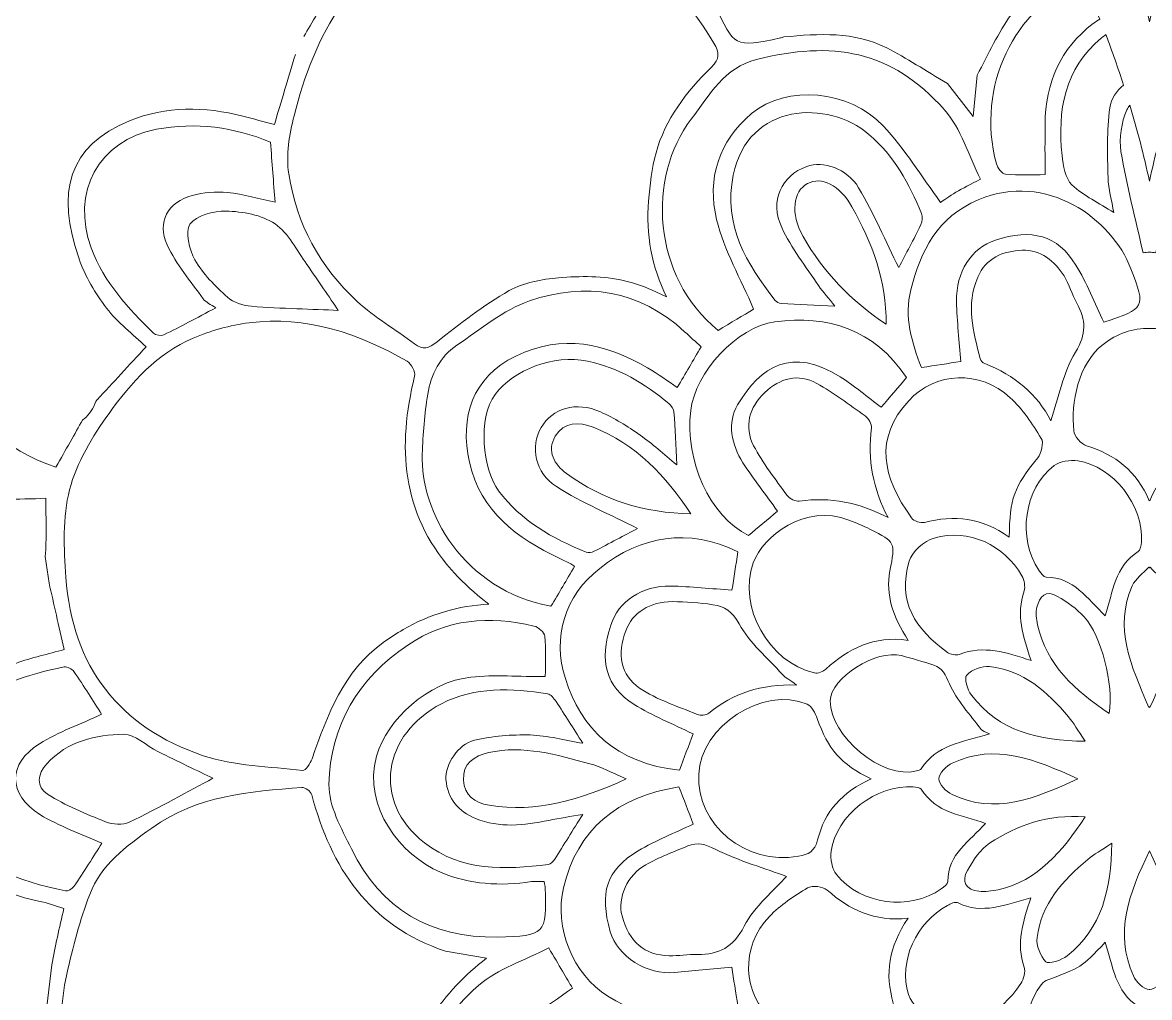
# Model space of a CAD drawing. Extents: x 12 to 8996, y -931 to -69.
# Drawn here: x 2518.2 to 2788, y -508.7 to -275.4 of the extents above; entities that cross this region are included whole.
import ezdxf

# ---------------------------------------------------------------- set-up
doc = ezdxf.new("R2010")
doc.units = 0
doc.header["$MEASUREMENT"] = 0
doc.layers.add('Layer 1', color=7, linetype='Continuous')

msp = doc.modelspace()

# ---------------------------------------------------------------- linework, layer by layer
at = {"layer": 'Layer 1', "lineweight": 0}
for points, knots in [([(3039.41, -71.03), (2929.37, -71.03), (2816.23, -144.48), (2788, -275.17), (2759.78, -144.5), (2646.61, -71.05), (2536.59, -71.03), (2417.39, -71.01), (2301.87, -157.19), (2301.87, -350.19), (2301.87, -666.4), (2788, -928.97), (2788, -928.97), (2788, -928.97), (3274.13, -666.4), (3274.13, -350.19), (3274.13, -157.21), (3158.6, -71.03), (3039.41, -71.03)], [0, 0, 0, 0, 1, 1, 1, 2, 2, 2, 3, 3, 3, 4, 4, 4, 5, 5, 5, 6, 6, 6, 6]), ([(2567.87, -116.9), (2578.47, -118.86), (2586.62, -125.21), (2594.75, -131.78), (2603.98, -139.23), (2607.58, -150.37), (2613.73, -159.27), (2611.31, -161.94), (2609.02, -164.46), (2606.52, -167.23), (2606.48, -167.17), (2606.44, -167.12), (2606.41, -167.06), (2606.29, -167.21), (2606.14, -167.33), (2606.01, -167.47), (2603.57, -163.59), (2599.41, -156.39), (2596.9, -153.63), (2584.22, -139.72), (2569.02, -130.8), (2549.87, -127.91), (2534.46, -125.58), (2519.07, -125.76), (2503.67, -125.39), (2489.65, -125.06), (2475.58, -126.3), (2461.53, -126.73), (2459.18, -126.8), (2458.25, -127.5), (2458.23, -129.94), (2458.2, -133.61), (2457.64, -137.28), (2457.58, -140.96), (2457.31, -157.31), (2456.8, -173.66), (2457.01, -190.01), (2457.25, -207.77), (2458.6, -225.57), (2466.57, -241.82), (2469.54, -247.9), (2474.7, -252.92), (2478.98, -258.33), (2480.98, -260.86), (2482.97, -263.52), (2485.45, -265.53), (2488.02, -267.61), (2494.57, -272.48), (2498.49, -275.25), (2495.79, -277.6), (2493.3, -279.77), (2490.64, -282.09), (2481.73, -276.11), (2470.8, -272.07), (2462.93, -263.05), (2452.8, -251.45), (2447.06, -238.32), (2446.14, -223.01), (2445.7, -215.68), (2444.93, -208.35), (2444.84, -201.01), (2444.78, -196.24), (2445.99, -191.46), (2446.09, -186.67), (2446.5, -167.63), (2446.79, -148.59), (2446.91, -129.56), (2446.94, -124.5), (2446.2, -119.45), (2445.83, -114.66), (2463.61, -114.66), (2481.41, -114.66), (2499.22, -114.66), (2504.93, -114.66), (2510.64, -114.76), (2516.34, -114.63), (2520.3, -114.54), (2524.25, -113.94), (2528.21, -113.89), (2535.57, -113.81), (2542.96, -113.61), (2550.29, -114.12), (2556.18, -114.54), (2562.03, -115.82), (2567.87, -116.9)], [0, 0, 0, 0, 1, 1, 1, 2, 2, 2, 3, 3, 3, 4, 4, 4, 5, 5, 5, 6, 6, 6, 7, 7, 7, 8, 8, 8, 9, 9, 9, 10, 10, 10, 11, 11, 11, 12, 12, 12, 13, 13, 13, 14, 14, 14, 15, 15, 15, 16, 16, 16, 17, 17, 17, 18, 18, 18, 19, 19, 19, 20, 20, 20, 21, 21, 21, 22, 22, 22, 23, 23, 23, 24, 24, 24, 25, 25, 25, 26, 26, 26, 27, 27, 27, 28, 28, 28, 28]), ([(2727.77, -195.95), (2744.6, -215.54), (2759.18, -237.42), (2770.27, -261.12), (2764.34, -264.01), (2758.96, -267.77), (2754.86, -273.48), (2751.74, -277.8), (2749.56, -282.81), (2746.72, -287.94), (2746.72, -287.94), (2745.76, -297.84), (2745.76, -297.84), (2745.76, -297.84), (2739.64, -289.98), (2739.64, -289.98), (2734.36, -286.86), (2729.86, -283.87), (2725.08, -281.44), (2717.27, -277.49), (2708.85, -278), (2700.45, -278.82), (2700.18, -278.85), (2699.92, -279), (2699.64, -279.06), (2688.6, -281.35), (2688.61, -281.35), (2683.91, -270.93), (2678.61, -259.18), (2677.09, -247.11), (2679.92, -234.38), (2682.13, -224.42), (2688.64, -217.66), (2695.72, -211.23), (2698.85, -208.38), (2702.42, -206), (2705.85, -203.49), (2712.53, -198.6), (2719.95, -196.14), (2727.77, -195.95)], [0, 0, 0, 0, 1, 1, 1, 2, 2, 2, 3, 3, 3, 4, 4, 4, 5, 5, 5, 6, 6, 6, 7, 7, 7, 8, 8, 8, 9, 9, 9, 10, 10, 10, 11, 11, 11, 12, 12, 12, 13, 13, 13, 13]), ([(2637.37, -250.39), (2644.38, -249.19), (2650.76, -251.79), (2657.02, -254.71), (2668.82, -260.22), (2677.14, -269.24), (2683.67, -280.26), (2685.1, -282.67), (2685.13, -284.04), (2683.1, -286.03), (2677.15, -291.85), (2671.99, -298.61), (2669.86, -306.55), (2668.86, -310.28), (2668.38, -314.14), (2668.05, -318.08), (2667.37, -325.96), (2668.87, -333.88), (2672.37, -340.99), (2672.37, -340.99), (2672.37, -340.99), (2672.37, -340.99), (2672.37, -340.99), (2669.83, -339.78), (2669.83, -339.78), (2665.01, -337.51), (2659.77, -336.25), (2654.45, -336.18), (2651.74, -336.14), (2649.12, -336.17), (2646.52, -336.43), (2642.5, -336.83), (2638.13, -337.55), (2634.71, -339.51), (2628.6, -343.01), (2622.92, -347.34), (2617.41, -351.76), (2615.33, -353.43), (2614.1, -353.79), (2612.01, -352.21), (2607.48, -348.78), (2602.47, -345.93), (2598.31, -342.12), (2589.36, -333.91), (2583.75, -323.54), (2581.91, -311.56), (2581.22, -307.08), (2582.04, -302.13), (2583.18, -297.66), (2585.61, -288.15), (2589.03, -278.91), (2594.77, -270.82), (2600.88, -262.21), (2610.13, -258.01), (2619.68, -254.69), (2625.39, -252.71), (2631.4, -251.41), (2637.37, -250.39)], [0, 0, 0, 0, 1, 1, 1, 2, 2, 2, 3, 3, 3, 4, 4, 4, 5, 5, 5, 6, 6, 6, 7, 7, 7, 8, 8, 8, 9, 9, 9, 10, 10, 10, 11, 11, 11, 12, 12, 12, 13, 13, 13, 14, 14, 14, 15, 15, 15, 16, 16, 16, 17, 17, 17, 18, 18, 18, 19, 19, 19, 19]), ([(2583.49, -282.99), (2581.67, -289.08), (2580.14, -294.21), (2578.48, -299.78), (2576.01, -299.12), (2573.48, -298.42), (2570.93, -297.77), (2561.76, -295.41), (2552.57, -295.29), (2543.77, -298.89), (2529.08, -304.9), (2526.16, -315.94), (2531.71, -331.91), (2533.18, -336.12), (2535.58, -340.18), (2538.31, -343.73), (2540.96, -347.18), (2544.58, -349.9), (2547.77, -352.94), (2543.6, -357.44), (2539.85, -361.48), (2536, -365.64), (2535.98, -365.63), (2535.96, -365.61), (2535.94, -365.6), (2535.87, -365.74), (2535.83, -365.9), (2535.75, -366.05), (2535.14, -367.64), (2534.15, -369.1), (2532.94, -370.18), (2532.8, -370.3), (2532.65, -370.4), (2532.51, -370.51), (2530.77, -373.6), (2528.47, -377.67), (2526.18, -381.73), (2502.24, -374.13), (2486.17, -344.35), (2487.31, -323.68), (2487.71, -316.47), (2488.37, -309.27), (2489.04, -302.07), (2490.14, -290.33), (2496.11, -281.49), (2505.15, -274.19), (2516.22, -265.25), (2527.89, -257.61), (2542.21, -255.27), (2560.42, -252.31), (2577.54, -254.55), (2592.42, -267.1), (2589.92, -271.3), (2587.4, -275.54), (2585.54, -278.67)], [0, 0, 0, 0, 1, 1, 1, 2, 2, 2, 3, 3, 3, 4, 4, 4, 5, 5, 5, 6, 6, 6, 7, 7, 7, 8, 8, 8, 9, 9, 9, 10, 10, 10, 11, 11, 11, 12, 12, 12, 13, 13, 13, 14, 14, 14, 15, 15, 15, 16, 16, 16, 17, 17, 17, 18, 18, 18, 18]), ([(2774.53, -275.6), (2766.66, -281.57), (2763.05, -289.85), (2763, -299.7), (2762.98, -303.52), (2762.99, -307.34), (2762.99, -311.76), (2759.97, -311.76), (2756.73, -311.93), (2753.53, -311.65), (2752.72, -311.58), (2751.62, -310.18), (2751.36, -309.21), (2746.29, -290.36), (2756.01, -271.91), (2771.27, -265.3), (2771.52, -265.19), (2771.77, -265.08), (2772.02, -264.96), (2773.44, -268.13), (2774.79, -271.32), (2776.08, -274.54), (2775.56, -274.89), (2775.04, -275.22), (2774.53, -275.6)], [0, 0, 0, 0, 1, 1, 1, 2, 2, 2, 3, 3, 3, 4, 4, 4, 5, 5, 5, 6, 6, 6, 7, 7, 7, 8, 8, 8, 8]), ([(2741.66, -315.98), (2740.09, -316.91), (2738.6, -317.98), (2737.99, -318.39), (2733.41, -312.18), (2729.42, -305.59), (2724.26, -300.09), (2716.11, -291.42), (2701.13, -290.18), (2692.74, -297.15), (2684.83, -303.72), (2682, -312.83), (2684.36, -322.5), (2686.17, -329.9), (2690.17, -336.76), (2693.23, -343.96), (2690.8, -345.41), (2687.76, -347.21), (2684.71, -349.03), (2668.84, -336.13), (2667.7, -312.35), (2678.29, -298.45), (2682.71, -292.64), (2686.22, -286.13), (2693.92, -284.2), (2712.02, -279.68), (2726.06, -281.84), (2738.91, -296.24), (2742.89, -300.69), (2744.67, -307.12), (2747.54, -312.82), (2745.09, -314.12), (2743.34, -314.98), (2741.66, -315.98)], [0, 0, 0, 0, 1, 1, 1, 2, 2, 2, 3, 3, 3, 4, 4, 4, 5, 5, 5, 6, 6, 6, 7, 7, 7, 8, 8, 8, 9, 9, 9, 10, 10, 10, 11, 11, 11, 11]), ([(2778.51, -295.78), (2777.72, -301.26), (2777.96, -306.91), (2778.08, -312.48), (2778.15, -315.24), (2778.96, -317.98), (2779.45, -320.81), (2775.95, -318.58), (2772.23, -316.86), (2769.44, -314.18), (2767.85, -312.65), (2767.32, -309.59), (2767.07, -307.14), (2765.98, -296.41), (2767.54, -286.52), (2776.53, -279.04), (2776.86, -278.76), (2777.21, -278.51), (2777.55, -278.26), (2779.07, -282.24), (2780.49, -286.26), (2781.8, -290.33), (2780.11, -291.69), (2778.83, -293.58), (2778.51, -295.78)], [0, 0, 0, 0, 1, 1, 1, 2, 2, 2, 3, 3, 3, 4, 4, 4, 5, 5, 5, 6, 6, 6, 7, 7, 7, 8, 8, 8, 8]), ([(2718.37, -314.92), (2715.6, -310.25), (2709.8, -308.37), (2705.94, -309.79), (2699.88, -312.01), (2697, -318.08), (2699.94, -324.42), (2702.23, -329.36), (2705.73, -333.75), (2708.78, -338.32), (2709.85, -339.92), (2711.18, -341.33), (2712.7, -343.22), (2707.97, -342.99), (2703.91, -342.81), (2699.85, -342.56), (2699.35, -342.53), (2698.7, -342.25), (2698.4, -341.87), (2691.49, -333.08), (2685.91, -323.93), (2688.35, -311.9), (2691.92, -294.33), (2711.1, -293.83), (2720.82, -302.12), (2726.88, -307.28), (2730.47, -313.91), (2733.39, -321.04), (2733.7, -321.8), (2733.64, -322.97), (2733.28, -323.71), (2731.55, -327.26), (2729.66, -330.72), (2727.95, -333.99), (2724.86, -327.75), (2722.02, -321.09), (2718.37, -314.92)], [0, 0, 0, 0, 1, 1, 1, 2, 2, 2, 3, 3, 3, 4, 4, 4, 5, 5, 5, 6, 6, 6, 7, 7, 7, 8, 8, 8, 9, 9, 9, 10, 10, 10, 11, 11, 11, 12, 12, 12, 12]), ([(2783.3, -295.14), (2785.1, -301.11), (2786.67, -307.16), (2788, -313.31), (2789.33, -307.16), (2790.9, -301.1), (2792.7, -295.13), (2793.01, -295.5), (2793.27, -295.88), (2793.43, -296.26), (2794.7, -299.28), (2795.35, -303.02), (2794.82, -306.22), (2793.48, -314.37), (2791.34, -322.4), (2789.53, -330.48), (2789.02, -330.41), (2788.51, -330.34), (2788, -330.28), (2787.49, -330.34), (2786.98, -330.41), (2786.47, -330.48), (2784.66, -322.4), (2782.52, -314.37), (2781.18, -306.22), (2780.65, -303.02), (2781.3, -299.28), (2782.57, -296.26), (2782.73, -295.88), (2782.99, -295.5), (2783.3, -295.14)], [0, 0, 0, 0, 1, 1, 1, 2, 2, 2, 3, 3, 3, 4, 4, 4, 5, 5, 5, 6, 6, 6, 7, 7, 7, 8, 8, 8, 9, 9, 9, 10, 10, 10, 10]), ([(2567.21, -316.05), (2564.46, -315.77), (2561.49, -316.04), (2558.81, -316.75), (2552.98, -318.31), (2550.28, -323.06), (2552.8, -328.59), (2554.92, -333.23), (2558.42, -337.26), (2561.43, -341.46), (2562.05, -342.33), (2563.24, -342.8), (2564.42, -343.63), (2559.77, -346.08), (2555.94, -348.18), (2552.02, -350.09), (2551.38, -350.4), (2550.03, -350.2), (2549.53, -349.71), (2543.46, -343.73), (2537.69, -337.61), (2534.62, -329.3), (2529.72, -316.05), (2536.28, -303.55), (2550.26, -300.91), (2559.66, -299.14), (2568.88, -300.4), (2577.53, -303.96), (2577.91, -308.89), (2578.28, -313.63), (2578.64, -318.34), (2574.87, -317.55), (2571.08, -316.45), (2567.21, -316.05)], [0, 0, 0, 0, 1, 1, 1, 2, 2, 2, 3, 3, 3, 4, 4, 4, 5, 5, 5, 6, 6, 6, 7, 7, 7, 8, 8, 8, 9, 9, 9, 10, 10, 10, 11, 11, 11, 11]), ([(2724.93, -347.56), (2716.49, -341.95), (2709.9, -335.02), (2705.06, -326.53), (2701.97, -321.12), (2702.65, -315.72), (2706.14, -313.88), (2709.41, -312.16), (2713.76, -314.12), (2716.77, -319.49), (2721.59, -328.05), (2725.09, -337.11), (2724.93, -347.56)], [0, 0, 0, 0, 1, 1, 1, 2, 2, 2, 3, 3, 3, 4, 4, 4, 4]), ([(2783.56, -334.27), (2787.17, -343.68), (2787.03, -343.73), (2777.08, -347.1), (2774.87, -342.49), (2773.04, -337.68), (2770.38, -333.39), (2765.93, -326.23), (2759.87, -324.59), (2751.12, -327.45), (2745.37, -329.32), (2741.64, -334.99), (2741.81, -342.16), (2741.92, -346.94), (2742.45, -351.71), (2742.8, -356.48), (2739.79, -356.94), (2736.87, -357.39), (2733.38, -357.92), (2731.12, -352.01), (2729.23, -345.77), (2730.85, -339.3), (2733.19, -330), (2737.26, -321.89), (2747.02, -317.78), (2763.4, -310.86), (2778.98, -322.34), (2783.56, -334.27)], [0, 0, 0, 0, 1, 1, 1, 2, 2, 2, 3, 3, 3, 4, 4, 4, 5, 5, 5, 6, 6, 6, 7, 7, 7, 8, 8, 8, 9, 9, 9, 9]), ([(2586.26, -333.29), (2589.02, -337.17), (2591.66, -341.13), (2593.78, -344.23), (2587.64, -343.97), (2580.3, -343.8), (2572.99, -343.27), (2571, -343.13), (2568.66, -342.38), (2567.23, -341.08), (2564.31, -338.44), (2561.37, -335.53), (2559.46, -332.16), (2558.09, -329.72), (2557, -325.34), (2558.25, -323.64), (2559.8, -321.54), (2563.92, -320.39), (2566.88, -320.48), (2570.88, -320.59), (2575.43, -321.38), (2578.62, -323.54), (2581.88, -325.74), (2583.85, -329.9), (2586.26, -333.29)], [0, 0, 0, 0, 1, 1, 1, 2, 2, 2, 3, 3, 3, 4, 4, 4, 5, 5, 5, 6, 6, 6, 7, 7, 7, 8, 8, 8, 8]), ([(2770.29, -354.24), (2767.34, -359.09), (2766.29, -365.09), (2764.37, -370.69), (2761.19, -364.28), (2755.63, -359.76), (2748.58, -356.98), (2748.11, -356.8), (2747.57, -356.26), (2747.45, -355.79), (2745.86, -349.34), (2744.02, -342.88), (2746.87, -336.31), (2748.88, -331.67), (2752.96, -330.01), (2757.53, -329.86), (2761.98, -329.72), (2765.27, -332.37), (2767.55, -336.01), (2768.82, -338.03), (2769.47, -340.43), (2770.62, -342.55), (2772.8, -346.56), (2772.95, -349.87), (2770.29, -354.24)], [0, 0, 0, 0, 1, 1, 1, 2, 2, 2, 3, 3, 3, 4, 4, 4, 5, 5, 5, 6, 6, 6, 7, 7, 7, 8, 8, 8, 8]), ([(2674.95, -362.69), (2672.68, -361.19), (2670.34, -359.46), (2667.83, -358), (2657.77, -352.11), (2647.43, -349.78), (2636.27, -355.19), (2625.87, -360.24), (2622.77, -369.8), (2625.19, -380.56), (2627.87, -392.41), (2636.54, -398.77), (2646.78, -403.6), (2647.68, -404.02), (2648.58, -404.43), (2649.47, -404.88), (2649.82, -405.05), (2650.12, -405.32), (2650.36, -405.49), (2648.45, -408.72), (2646.58, -411.88), (2644.7, -415.06), (2623.64, -411.12), (2613.37, -392.37), (2613.87, -378.62), (2614.04, -373.84), (2614.4, -369.03), (2615.19, -364.32), (2615.97, -359.61), (2618.1, -355.31), (2622.19, -352.56), (2627.83, -348.78), (2633.27, -344.13), (2639.53, -341.98), (2652.97, -337.36), (2665.81, -339.35), (2676.7, -349.35), (2678.04, -350.57), (2679.38, -351.79), (2680.65, -352.95), (2678.73, -356.23), (2676.95, -359.28), (2674.95, -362.69)], [0, 0, 0, 0, 1, 1, 1, 2, 2, 2, 3, 3, 3, 4, 4, 4, 5, 5, 5, 6, 6, 6, 7, 7, 7, 8, 8, 8, 9, 9, 9, 10, 10, 10, 11, 11, 11, 12, 12, 12, 13, 13, 13, 14, 14, 14, 14]), ([(2729.85, -360.27), (2727.87, -362.6), (2725.87, -364.96), (2723.78, -367.43), (2720.48, -364.97), (2717.36, -362.3), (2713.93, -360.13), (2702.5, -352.88), (2694.92, -357.53), (2689.38, -366.85), (2686.87, -371.07), (2687.87, -376.37), (2690.66, -380.69), (2693.2, -384.61), (2696.08, -388.31), (2698.94, -392.29), (2696.54, -394.32), (2694.26, -396.23), (2692, -398.13), (2682.69, -393.42), (2676.77, -380.39), (2678.15, -368.22), (2679.19, -359.07), (2689.28, -348.17), (2698.3, -346.99), (2711.06, -345.32), (2721.93, -348.68), (2729.85, -360.27)], [0, 0, 0, 0, 1, 1, 1, 2, 2, 2, 3, 3, 3, 4, 4, 4, 5, 5, 5, 6, 6, 6, 7, 7, 7, 8, 8, 8, 9, 9, 9, 9]), ([(2561.42, -450.8), (2541.31, -444), (2530.06, -429.46), (2528.54, -408.12), (2528.05, -401.15), (2527.72, -393.79), (2529.44, -387.15), (2531.13, -380.66), (2534.88, -374.4), (2538.89, -368.89), (2544.22, -361.55), (2550.35, -354.54), (2559.03, -350.89), (2563.27, -349.11), (2567.86, -347.78), (2572.41, -347.21), (2586.11, -345.51), (2598.57, -349.69), (2610.27, -356.43), (2611.26, -357), (2612.31, -358.98), (2612.06, -359.99), (2607.9, -376.82), (2608.84, -392.6), (2620.87, -406.33), (2620.87, -406.33), (2620.87, -406.33), (2620.87, -406.33), (2622.64, -408.39), (2625.84, -411.43), (2627.99, -413.1), (2627.99, -413.1), (2629.85, -414.54), (2629.85, -414.54), (2629.85, -414.54), (2629.85, -414.54), (2629.85, -414.54), (2622.63, -414.91), (2615.59, -416.97), (2609.34, -420.61), (2607.67, -421.58), (2606.05, -422.59), (2604.52, -423.71), (2595.09, -430.58), (2591.14, -441.02), (2587.49, -451.56), (2587.11, -452.66), (2585.91, -454.4), (2585.26, -454.33), (2577.27, -453.39), (2568.92, -453.33), (2561.42, -450.8)], [0, 0, 0, 0, 1, 1, 1, 2, 2, 2, 3, 3, 3, 4, 4, 4, 5, 5, 5, 6, 6, 6, 7, 7, 7, 8, 8, 8, 9, 9, 9, 10, 10, 10, 11, 11, 11, 12, 12, 12, 13, 13, 13, 14, 14, 14, 15, 15, 15, 16, 16, 16, 17, 17, 17, 17]), ([(2806.12, -373.05), (2805.99, -374.38), (2804.35, -376.24), (2803.04, -376.65), (2796.2, -378.79), (2791.04, -382.7), (2788.06, -389.79), (2788.04, -389.75), (2788.02, -389.71), (2788, -389.67), (2787.98, -389.71), (2787.96, -389.75), (2787.94, -389.79), (2784.96, -382.7), (2779.8, -378.79), (2772.96, -376.65), (2771.65, -376.24), (2770.01, -374.38), (2769.88, -373.05), (2769.21, -366.36), (2770.82, -357.15), (2776.9, -352.37), (2780.2, -349.76), (2784.12, -348.53), (2788, -348.55), (2791.88, -348.53), (2795.8, -349.76), (2799.1, -352.37), (2805.18, -357.15), (2806.79, -366.36), (2806.12, -373.05)], [0, 0, 0, 0, 1, 1, 1, 2, 2, 2, 3, 3, 3, 4, 4, 4, 5, 5, 5, 6, 6, 6, 7, 7, 7, 8, 8, 8, 9, 9, 9, 10, 10, 10, 10]), ([(2666.04, -374.08), (2663.03, -371.99), (2659.87, -369.99), (2656.53, -368.52), (2650.72, -365.94), (2645.04, -367.63), (2642.35, -372.27), (2639.71, -376.82), (2640.84, -383.18), (2646.01, -386.42), (2652.19, -390.3), (2659.01, -393.16), (2665.43, -396.4), (2662.27, -398.08), (2658.68, -400.03), (2655.05, -401.89), (2654.5, -402.17), (2653.66, -402.32), (2653.12, -402.1), (2645.01, -398.81), (2637.54, -394.65), (2632.14, -387.39), (2628.37, -382.31), (2627.06, -370.02), (2631.35, -364.35), (2635.8, -358.49), (2645.2, -354.7), (2653.48, -356.41), (2660.91, -357.95), (2667.18, -361.75), (2672.92, -366.52), (2673.5, -367), (2674.07, -367.84), (2674.13, -368.55), (2674.43, -372.49), (2674.57, -376.44), (2674.81, -381.2), (2671.62, -378.58), (2668.98, -376.12), (2666.04, -374.08)], [0, 0, 0, 0, 1, 1, 1, 2, 2, 2, 3, 3, 3, 4, 4, 4, 5, 5, 5, 6, 6, 6, 7, 7, 7, 8, 8, 8, 9, 9, 9, 10, 10, 10, 11, 11, 11, 12, 12, 12, 13, 13, 13, 13]), ([(2754.68, -365.13), (2757.64, -367.88), (2759.98, -371.4), (2762.09, -374.88), (2762.72, -375.91), (2762.15, -378.41), (2761.25, -379.52), (2755.46, -386.7), (2754.61, -389.1), (2754.41, -398.52), (2747.84, -393.83), (2741.21, -393.11), (2734.12, -394.99), (2733.22, -395.22), (2731.57, -394.65), (2731.04, -393.91), (2724.06, -384.08), (2722, -374.93), (2730.36, -365.86), (2736.73, -358.94), (2747.41, -358.41), (2754.68, -365.13)], [0, 0, 0, 0, 1, 1, 1, 2, 2, 2, 3, 3, 3, 4, 4, 4, 5, 5, 5, 6, 6, 6, 7, 7, 7, 7]), ([(2725.4, -393.84), (2718.55, -390.28), (2711.64, -388.77), (2704.16, -389.9), (2703.26, -390.03), (2701.83, -389.31), (2701.26, -388.53), (2698.44, -384.66), (2695.44, -380.84), (2693.23, -376.62), (2690.86, -372.09), (2692.16, -367.4), (2695.89, -363.91), (2699.54, -360.49), (2703.82, -359.22), (2708.33, -361.71), (2712.38, -363.95), (2716.13, -366.77), (2719.89, -369.49), (2720.71, -370.08), (2721.59, -371.46), (2721.46, -372.34), (2720.37, -379.91), (2721.84, -386.94), (2725.4, -393.84)], [0, 0, 0, 0, 1, 1, 1, 2, 2, 2, 3, 3, 3, 4, 4, 4, 5, 5, 5, 6, 6, 6, 7, 7, 7, 8, 8, 8, 8]), ([(2678.17, -392.91), (2667.14, -392.74), (2657.15, -389.7), (2648.39, -383.26), (2645.51, -381.15), (2643.61, -377.99), (2645.73, -374.38), (2647.83, -370.79), (2651.46, -370.93), (2654.78, -372.22), (2665.03, -376.21), (2672.19, -383.83), (2678.17, -392.91)], [0, 0, 0, 0, 1, 1, 1, 2, 2, 2, 3, 3, 3, 4, 4, 4, 4]), ([(2785.31, -401.97), (2779.7, -405.48), (2779.27, -411.6), (2777.42, -417.34), (2773.09, -413.19), (2769.88, -408.09), (2763.28, -408.1), (2762.69, -408.11), (2761.98, -407.1), (2761.52, -406.43), (2756.31, -398.75), (2757.93, -386.88), (2765.19, -381.38), (2766.58, -380.33), (2769.01, -379.97), (2770.82, -380.25), (2779.46, -381.62), (2786.54, -390.78), (2786.08, -399.68), (2786.03, -400.47), (2785.85, -401.64), (2785.31, -401.97)], [0, 0, 0, 0, 1, 1, 1, 2, 2, 2, 3, 3, 3, 4, 4, 4, 5, 5, 5, 6, 6, 6, 7, 7, 7, 7]), ([(2523.8, -515.83), (2523.8, -518.1), (2523.8, -520.37), (2523.8, -522.77), (2504.29, -525.47), (2488.24, -519.16), (2474.08, -507.17), (2460.23, -495.44), (2453.2, -479.74), (2449.18, -462.61), (2448.1, -458.02), (2448.63, -452.72), (2449.7, -448.03), (2452.99, -433.72), (2459.23, -420.63), (2469.34, -409.89), (2478.88, -399.75), (2490.72, -392.93), (2504.5, -390.36), (2510.61, -389.22), (2517, -389.56), (2523.76, -389.2), (2523.76, -394.42), (2523.94, -398.81), (2523.61, -403.15), (2523.61, -403.15), (2524.53, -409.49), (2524.53, -409.49), (2525.67, -414.52), (2526.84, -419.73), (2528.13, -425.41), (2524.36, -426.47), (2520.37, -427.3), (2516.6, -428.72), (2505.32, -432.95), (2496.57, -439.95), (2492.71, -451.87), (2490.08, -459.99), (2494.2, -466.41), (2498.93, -472.06), (2504.89, -479.17), (2512.7, -483.81), (2522.03, -485.58), (2524.08, -485.96), (2526.06, -486.74), (2528.07, -487.33), (2527.04, -492.05), (2525.92, -496.41), (2525.19, -500.85), (2525.19, -500.85), (2523.77, -512.81), (2523.77, -512.81), (2523.8, -513.66), (2523.8, -514.65), (2523.8, -515.83)], [0, 0, 0, 0, 1, 1, 1, 2, 2, 2, 3, 3, 3, 4, 4, 4, 5, 5, 5, 6, 6, 6, 7, 7, 7, 8, 8, 8, 9, 9, 9, 10, 10, 10, 11, 11, 11, 12, 12, 12, 13, 13, 13, 14, 14, 14, 15, 15, 15, 16, 16, 16, 17, 17, 17, 18, 18, 18, 18]), ([(2716.03, -394.41), (2717.74, -395.06), (2719.44, -395.8), (2721.08, -396.61), (2727.24, -399.68), (2727.15, -399.68), (2725.86, -406.59), (2724.78, -412.32), (2726.57, -417.49), (2730.21, -423.2), (2721.86, -422.02), (2715.91, -425.21), (2710.55, -430.06), (2709.88, -430.67), (2708.61, -431.19), (2707.79, -431), (2696.76, -428.42), (2689.38, -415.15), (2693.15, -404.65), (2695.44, -398.29), (2705.53, -390.39), (2716.03, -394.41)], [0, 0, 0, 0, 1, 1, 1, 2, 2, 2, 3, 3, 3, 4, 4, 4, 5, 5, 5, 6, 6, 6, 7, 7, 7, 7]), ([(2656.38, -405.97), (2666.31, -398.19), (2677.47, -396.21), (2689.47, -401.99), (2688.95, -405.28), (2688.49, -408.2), (2688.03, -411.19), (2683.12, -410.85), (2678.21, -410.32), (2673.29, -410.21), (2666.52, -410.06), (2660.82, -413.93), (2659.02, -419.54), (2656.24, -428.22), (2657.78, -434.27), (2664.59, -438.53), (2668.99, -441.27), (2673.89, -443.21), (2678.72, -445.59), (2677.67, -448.39), (2676.54, -451.38), (2675.45, -454.29), (2660.07, -452.6), (2651.91, -444.3), (2648.14, -432.33), (2645.02, -422.45), (2647.88, -412.62), (2656.38, -405.97)], [0, 0, 0, 0, 1, 1, 1, 2, 2, 2, 3, 3, 3, 4, 4, 4, 5, 5, 5, 6, 6, 6, 7, 7, 7, 8, 8, 8, 9, 9, 9, 9]), ([(2759.69, -428.06), (2753.78, -426.01), (2748.28, -424.33), (2742.44, -426.57), (2741.66, -426.87), (2740.33, -426.58), (2739.62, -426.07), (2731.86, -420.43), (2727.62, -414.04), (2730.46, -404.29), (2731.12, -401.99), (2734.05, -399.39), (2736.43, -398.72), (2744.77, -396.41), (2753.21, -400.31), (2757.47, -407.8), (2758.04, -408.79), (2758.32, -410.35), (2757.97, -411.39), (2756.07, -417.04), (2757.66, -422.26), (2759.69, -428.06)], [0, 0, 0, 0, 1, 1, 1, 2, 2, 2, 3, 3, 3, 4, 4, 4, 5, 5, 5, 6, 6, 6, 7, 7, 7, 7]), ([(2792.13, -410.15), (2796.54, -420.17), (2792.49, -429.16), (2788.12, -439.29), (2788.08, -439.21), (2788.04, -439.13), (2788, -439.04), (2787.96, -439.13), (2787.92, -439.21), (2787.88, -439.29), (2783.51, -429.16), (2779.46, -420.17), (2783.87, -410.15), (2784.63, -408.43), (2786.5, -407.19), (2787.85, -405.72), (2787.9, -405.77), (2787.95, -405.81), (2788, -405.86), (2788.05, -405.81), (2788.1, -405.77), (2788.15, -405.72), (2789.5, -407.19), (2791.37, -408.43), (2792.13, -410.15)], [0, 0, 0, 0, 1, 1, 1, 2, 2, 2, 3, 3, 3, 4, 4, 4, 5, 5, 5, 6, 6, 6, 7, 7, 7, 8, 8, 8, 8]), ([(2778.37, -440.69), (2770.09, -435.17), (2763.34, -429.18), (2761.22, -419.45), (2760.92, -418.09), (2760.68, -416.54), (2761.03, -415.24), (2761.68, -412.8), (2763.2, -410.96), (2765.99, -412.68), (2768.27, -414.08), (2770.61, -415.61), (2772.37, -417.58), (2776.54, -422.24), (2779.45, -433.67), (2778.37, -440.69)], [0, 0, 0, 0, 1, 1, 1, 2, 2, 2, 3, 3, 3, 4, 4, 4, 5, 5, 5, 5]), ([(2700.11, -431.36), (2700.81, -432.13), (2701.8, -432.64), (2703.5, -433.89), (2694.99, -433.62), (2688.33, -435.88), (2682.5, -440.61), (2681.87, -441.12), (2680.48, -441.26), (2679.71, -440.93), (2675.02, -438.98), (2670.04, -437.4), (2665.88, -434.62), (2661.3, -431.55), (2660.58, -426.42), (2662.59, -420.91), (2664.16, -416.64), (2668.4, -413.88), (2673.74, -413.94), (2676.99, -413.98), (2680.27, -414.19), (2683.48, -414.67), (2686.26, -415.08), (2688.11, -416.26), (2689.77, -419.26), (2692.29, -423.81), (2696.53, -427.41), (2700.11, -431.36)], [0, 0, 0, 0, 1, 1, 1, 2, 2, 2, 3, 3, 3, 4, 4, 4, 5, 5, 5, 6, 6, 6, 7, 7, 7, 8, 8, 8, 9, 9, 9, 9]), ([(2610.42, -424.33), (2619.76, -418), (2629.98, -417.25), (2640.63, -419.78), (2641.67, -420.03), (2643.12, -421.3), (2643.22, -422.22), (2643.55, -425.28), (2643.34, -428.4), (2643.34, -431.89), (2637.09, -431.89), (2631.25, -431.38), (2625.54, -432), (2615.35, -433.09), (2605.41, -442.04), (2602.94, -450.93), (2599.56, -463.08), (2608.74, -474.66), (2618.27, -478.7), (2625.22, -481.64), (2632.58, -482.06), (2640.03, -480.94), (2640.96, -480.8), (2641.93, -480.92), (2643.07, -480.92), (2643.22, -481.75), (2643.31, -482.03), (2643.32, -482.31), (2643.74, -493.44), (2643.25, -494.05), (2631.9, -494.2), (2615.89, -494.43), (2603.95, -487.58), (2596.9, -473.09), (2594.52, -468.2), (2591.44, -462.82), (2591.53, -457.71), (2591.79, -443.55), (2598.61, -432.34), (2610.42, -424.33)], [0, 0, 0, 0, 1, 1, 1, 2, 2, 2, 3, 3, 3, 4, 4, 4, 5, 5, 5, 6, 6, 6, 7, 7, 7, 8, 8, 8, 9, 9, 9, 10, 10, 10, 11, 11, 11, 12, 12, 12, 13, 13, 13, 13]), ([(2747.69, -444.54), (2747.99, -444.95), (2748.68, -445.08), (2749.69, -445.61), (2743.08, -447.59), (2736.9, -448.24), (2733.37, -453.94), (2733.18, -454.24), (2732.64, -454.36), (2732.24, -454.46), (2724.07, -456.62), (2711.49, -446.1), (2711.56, -437.69), (2711.61, -432.17), (2722.65, -425.27), (2728.61, -426.86), (2731.21, -427.55), (2733.79, -428.29), (2736.34, -429.14), (2738.46, -429.85), (2739.15, -431.45), (2740.1, -433.58), (2741.86, -437.57), (2745.04, -440.95), (2747.69, -444.54)], [0, 0, 0, 0, 1, 1, 1, 2, 2, 2, 3, 3, 3, 4, 4, 4, 5, 5, 5, 6, 6, 6, 7, 7, 7, 8, 8, 8, 8]), ([(2522.34, -464.88), (2526.93, -467.71), (2532.18, -469.49), (2537.16, -471.75), (2535.19, -474.84), (2532.9, -478.52), (2530.47, -482.11), (2530.09, -482.68), (2529.03, -483.26), (2528.42, -483.14), (2517.19, -480.89), (2506.79, -477.03), (2499.99, -467.04), (2493.17, -457.01), (2494.82, -450.62), (2504.22, -440.68), (2510.53, -434.02), (2519.29, -431.36), (2528.15, -429.56), (2528.84, -429.41), (2530.05, -430.05), (2530.49, -430.68), (2532.88, -434.18), (2535.11, -437.78), (2537.1, -440.89), (2532.07, -443.24), (2526.85, -445.1), (2522.25, -447.95), (2514.57, -452.72), (2514.6, -460.11), (2522.34, -464.88)], [0, 0, 0, 0, 1, 1, 1, 2, 2, 2, 3, 3, 3, 4, 4, 4, 5, 5, 5, 6, 6, 6, 7, 7, 7, 8, 8, 8, 9, 9, 9, 10, 10, 10, 10]), ([(2768.58, -441.47), (2769.84, -442.96), (2770.81, -444.69), (2772.63, -447.34), (2761.31, -447.23), (2752.02, -444.93), (2745.37, -436.33), (2744.39, -435.07), (2743.6, -432.15), (2744.24, -431.5), (2745.5, -430.22), (2747.91, -429.27), (2749.71, -429.46), (2757.88, -430.35), (2763.55, -435.5), (2768.58, -441.47)], [0, 0, 0, 0, 1, 1, 1, 2, 2, 2, 3, 3, 3, 4, 4, 4, 5, 5, 5, 5]), ([(2652.33, -447.83), (2648.05, -447.11), (2643.9, -445.97), (2639.72, -445.85), (2635.27, -445.72), (2630.7, -446.11), (2626.38, -447.12), (2622.44, -448.05), (2619.32, -452.89), (2619.56, -456.52), (2619.87, -461.09), (2622.56, -464.13), (2626.62, -465.82), (2632.36, -468.2), (2638.26, -467.49), (2644.16, -466.28), (2646.76, -465.75), (2649.39, -465.36), (2652.29, -464.86), (2649.92, -468.66), (2647.79, -472.13), (2645.59, -475.56), (2645.23, -476.11), (2644.61, -476.8), (2644.06, -476.86), (2633.66, -478.02), (2623.39, -478.68), (2614.38, -471.62), (2601.66, -461.67), (2604.48, -445.64), (2618.5, -438.36), (2626.54, -434.2), (2635.25, -434.69), (2643.89, -435.98), (2644.65, -436.09), (2645.42, -437.08), (2645.92, -437.84), (2648.03, -441.01), (2650.05, -444.25), (2652.33, -447.83)], [0, 0, 0, 0, 1, 1, 1, 2, 2, 2, 3, 3, 3, 4, 4, 4, 5, 5, 5, 6, 6, 6, 7, 7, 7, 8, 8, 8, 9, 9, 9, 10, 10, 10, 11, 11, 11, 12, 12, 12, 13, 13, 13, 13]), ([(2721.35, -456.38), (2714.46, -459.46), (2710.18, -464.21), (2708.54, -470.95), (2707.87, -473.67), (2706.35, -474.49), (2703.96, -474.88), (2691.17, -476.98), (2679.55, -467.45), (2680.07, -455.24), (2680.55, -443.73), (2695.52, -434), (2706.04, -438.51), (2707.15, -438.98), (2708, -440.64), (2708.45, -441.93), (2710.97, -449.15), (2714.17, -452.92), (2721.35, -456.38)], [0, 0, 0, 0, 1, 1, 1, 2, 2, 2, 3, 3, 3, 4, 4, 4, 5, 5, 5, 6, 6, 6, 6]), ([(2524.15, -460.03), (2521.41, -458.32), (2521.66, -455.25), (2523.95, -452.74), (2528.92, -447.31), (2535.63, -445.78), (2542.43, -445.67), (2545.12, -445.63), (2547.82, -448.43), (2550.58, -449.81), (2555.41, -452.22), (2560.29, -454.52), (2563.76, -456.2), (2557.99, -459.28), (2550.96, -463.21), (2543.73, -466.74), (2542.19, -467.49), (2539.73, -467.28), (2538.05, -466.61), (2533.29, -464.71), (2528.48, -462.72), (2524.15, -460.03)], [0, 0, 0, 0, 1, 1, 1, 2, 2, 2, 3, 3, 3, 4, 4, 4, 5, 5, 5, 6, 6, 6, 7, 7, 7, 7]), ([(2737.58, -456.34), (2737.6, -455.03), (2739.36, -453.23), (2740.79, -452.57), (2751.12, -447.76), (2760.49, -451.68), (2770.88, -456.31), (2760.43, -461.2), (2751.05, -464.95), (2740.74, -460.09), (2739.33, -459.42), (2737.55, -457.59), (2737.58, -456.34)], [0, 0, 0, 0, 1, 1, 1, 2, 2, 2, 3, 3, 3, 4, 4, 4, 4]), ([(2662.74, -456.33), (2651.66, -461.41), (2641.26, -464.52), (2629.9, -462.65), (2626.48, -462.09), (2623.89, -460.35), (2623.73, -456.64), (2623.56, -452.67), (2626.27, -450.84), (2629.76, -450.06), (2638.12, -448.2), (2646.06, -450.6), (2653.98, -452.72), (2656.69, -453.45), (2659.22, -454.86), (2662.74, -456.33)], [0, 0, 0, 0, 1, 1, 1, 2, 2, 2, 3, 3, 3, 4, 4, 4, 5, 5, 5, 5]), ([(2528.76, -503.12), (2530.17, -496.65), (2531.91, -490.18), (2534.26, -484), (2536.98, -476.85), (2542.97, -472.54), (2549.1, -468.12), (2560.02, -460.25), (2572.5, -459.43), (2585.07, -458.4), (2585.82, -458.34), (2587.2, -459.37), (2587.41, -460.13), (2592.07, -477.61), (2601.01, -491.34), (2619.48, -497.6), (2619.48, -497.6), (2629.29, -499.27), (2629.29, -499.27), (2629.29, -499.27), (2629.29, -499.27), (2629.29, -499.27), (2624.08, -503.2), (2619.58, -508), (2616, -513.46), (2615.97, -513.51), (2615.93, -513.57), (2615.9, -513.62), (2611.05, -521.04), (2609.07, -529.12), (2610.3, -537.95), (2610.99, -542.93), (2611.75, -547.9), (2612.19, -552.9), (2612.29, -554.07), (2611.54, -555.55), (2610.54, -556.15), (2596.29, -564.76), (2580.91, -568.22), (2564.66, -564.07), (2559.38, -562.73), (2554.25, -559.38), (2550.01, -555.82), (2545.06, -551.65), (2540.92, -546.43), (2536.86, -541.32), (2527.86, -530), (2525.74, -516.99), (2528.76, -503.12)], [0, 0, 0, 0, 1, 1, 1, 2, 2, 2, 3, 3, 3, 4, 4, 4, 5, 5, 5, 6, 6, 6, 7, 7, 7, 8, 8, 8, 9, 9, 9, 10, 10, 10, 11, 11, 11, 12, 12, 12, 13, 13, 13, 14, 14, 14, 15, 15, 15, 16, 16, 16, 16]), ([(2647.69, -482.4), (2651.01, -468.5), (2660.54, -460.51), (2675.35, -458.29), (2676.5, -461.29), (2677.61, -464.16), (2678.77, -467.17), (2674.39, -469.27), (2669.76, -471.06), (2665.58, -473.58), (2657.87, -478.22), (2656.27, -483.6), (2658.89, -492.93), (2660.52, -498.74), (2667.87, -503.43), (2674.23, -502.69), (2678.7, -502.18), (2683.2, -501.86), (2688, -501.42), (2688.45, -504.31), (2688.92, -507.31), (2689.45, -510.7), (2678.67, -515.92), (2668.38, -514.52), (2658.31, -508.32), (2649.97, -503.2), (2645.42, -491.86), (2647.69, -482.4)], [0, 0, 0, 0, 1, 1, 1, 2, 2, 2, 3, 3, 3, 4, 4, 4, 5, 5, 5, 6, 6, 6, 7, 7, 7, 8, 8, 8, 9, 9, 9, 9]), ([(2748.77, -467.01), (2744.97, -471.2), (2739.74, -474.32), (2739.7, -480.89), (2739.69, -481.49), (2738.78, -482.23), (2738.14, -482.68), (2730.5, -487.98), (2718.98, -486.53), (2713.04, -479.25), (2711.95, -477.91), (2711.55, -475.47), (2711.79, -473.67), (2712.93, -465.1), (2722.68, -457.6), (2731.44, -458.28), (2732.11, -458.33), (2733.1, -458.42), (2733.37, -458.85), (2736.9, -464.56), (2743.2, -465.02), (2748.77, -467.01)], [0, 0, 0, 0, 1, 1, 1, 2, 2, 2, 3, 3, 3, 4, 4, 4, 5, 5, 5, 6, 6, 6, 7, 7, 7, 7]), ([(2744.42, -478.24), (2745.85, -475.85), (2747.47, -473.19), (2749.72, -471.74), (2756.34, -467.48), (2763.59, -464.71), (2772.61, -465.46), (2767.03, -473.77), (2761.36, -480.67), (2751.78, -482.88), (2750.28, -483.23), (2748.66, -483.36), (2747.13, -483.23), (2744.12, -482.97), (2742.86, -480.83), (2744.42, -478.24)], [0, 0, 0, 0, 1, 1, 1, 2, 2, 2, 3, 3, 3, 4, 4, 4, 5, 5, 5, 5]), ([(2684.04, -473.2), (2689.83, -476.02), (2696.12, -477.85), (2701.11, -479.68), (2698.21, -482.96), (2693.48, -486.72), (2690.96, -491.61), (2688.31, -496.75), (2684.92, -498.39), (2679.77, -498.36), (2677.51, -498.34), (2675.25, -498.7), (2672.99, -498.67), (2667.12, -498.59), (2663.39, -495.38), (2661.71, -489.13), (2660.57, -484.93), (2663.02, -479.27), (2667.39, -476.89), (2670.61, -475.14), (2674.06, -473.8), (2677.46, -472.39), (2679.76, -471.44), (2681.62, -472.01), (2684.04, -473.2)], [0, 0, 0, 0, 1, 1, 1, 2, 2, 2, 3, 3, 3, 4, 4, 4, 5, 5, 5, 6, 6, 6, 7, 7, 7, 8, 8, 8, 8]), ([(2773.22, -475.62), (2774.69, -474.38), (2776.44, -473.45), (2778.96, -471.77), (2778.86, -482.82), (2776.63, -492.02), (2768.31, -498.68), (2766.96, -499.76), (2763.81, -500.76), (2763.2, -500.14), (2761.87, -498.76), (2760.86, -496.24), (2761.09, -494.34), (2762.06, -486.24), (2767.3, -480.64), (2773.22, -475.62)], [0, 0, 0, 0, 1, 1, 1, 2, 2, 2, 3, 3, 3, 4, 4, 4, 5, 5, 5, 5]), ([(2784.15, -503.49), (2779.53, -493.17), (2783.06, -483.83), (2788, -473.6), (2792.94, -483.83), (2796.47, -493.17), (2791.85, -503.49), (2791.2, -504.95), (2789.38, -506.75), (2788.06, -506.79), (2788.04, -506.79), (2788.02, -506.78), (2788, -506.78), (2787.98, -506.78), (2787.96, -506.79), (2787.94, -506.79), (2786.62, -506.75), (2784.8, -504.95), (2784.15, -503.49)], [0, 0, 0, 0, 1, 1, 1, 2, 2, 2, 3, 3, 3, 4, 4, 4, 5, 5, 5, 6, 6, 6, 6]), ([(2726.67, -510.01), (2726.93, -510.91), (2726.38, -512.61), (2725.63, -513.18), (2717.21, -519.6), (2706.71, -522.46), (2697.76, -514.28), (2690.51, -507.66), (2689.98, -496.59), (2697.01, -489.27), (2699.62, -486.55), (2702.89, -484.36), (2706.16, -482.43), (2707.27, -481.78), (2709.81, -482.09), (2710.82, -482.96), (2716.17, -487.65), (2722.06, -490.59), (2730.22, -489.7), (2725.52, -496.58), (2724.6, -503.04), (2726.67, -510.01)], [0, 0, 0, 0, 1, 1, 1, 2, 2, 2, 3, 3, 3, 4, 4, 4, 5, 5, 5, 6, 6, 6, 7, 7, 7, 7]), ([(2758.01, -501.41), (2758.39, -502.5), (2757.86, -504.25), (2757.17, -505.33), (2752.42, -512.79), (2744.76, -516.24), (2736.44, -513.9), (2733.98, -513.21), (2731.09, -510.4), (2730.32, -507.96), (2727.8, -499.95), (2732.2, -490.67), (2739.64, -486.63), (2740.36, -486.24), (2741.46, -485.7), (2742.02, -485.97), (2747.95, -488.89), (2753.54, -486.49), (2759.59, -484.8), (2757.74, -490.56), (2755.99, -495.75), (2758.01, -501.41)], [0, 0, 0, 0, 1, 1, 1, 2, 2, 2, 3, 3, 3, 4, 4, 4, 5, 5, 5, 6, 6, 6, 7, 7, 7, 7]), ([(2761.82, -505.97), (2762.22, -505.44), (2762.71, -504.81), (2763.3, -504.59), (2771.62, -501.5), (2771.63, -501.51), (2777.42, -495.45), (2779.26, -501.2), (2779.78, -507.27), (2785.33, -510.82), (2785.86, -511.16), (2786.03, -512.33), (2786.07, -513.13), (2786.51, -521.98), (2779.41, -531.11), (2770.79, -532.59), (2765.84, -533.45), (2763.39, -529.8), (2761.09, -526.46), (2757.28, -520.91), (2757.74, -511.31), (2761.82, -505.97)], [0, 0, 0, 0, 1, 1, 1, 2, 2, 2, 3, 3, 3, 4, 4, 4, 5, 5, 5, 6, 6, 6, 7, 7, 7, 7]), ([(2644.15, -496.79), (2646.65, -501.01), (2648.51, -504.16), (2649.84, -506.41), (2643.61, -511.03), (2636.87, -515.03), (2631.38, -520.32), (2621.84, -529.53), (2622.01, -546.81), (2631.25, -554.35), (2639.68, -561.22), (2649.45, -562.26), (2659.41, -558.61), (2664.92, -556.59), (2669.94, -553.25), (2675.2, -550.49), (2676.88, -553.35), (2678.72, -556.48), (2680.57, -559.62), (2667.39, -575.53), (2644.08, -576.52), (2630.33, -566.22), (2624.4, -561.78), (2617.77, -558.29), (2615.74, -550.4), (2611.36, -533.38), (2613.46, -517.76), (2627.35, -505.79), (2632.02, -501.76), (2638.43, -499.76), (2644.15, -496.79)], [0, 0, 0, 0, 1, 1, 1, 2, 2, 2, 3, 3, 3, 4, 4, 4, 5, 5, 5, 6, 6, 6, 7, 7, 7, 8, 8, 8, 9, 9, 9, 10, 10, 10, 10])]:
    msp.add_open_spline(points, degree=3, knots=knots, dxfattribs=at)

doc.saveas('drawing.dxf')
